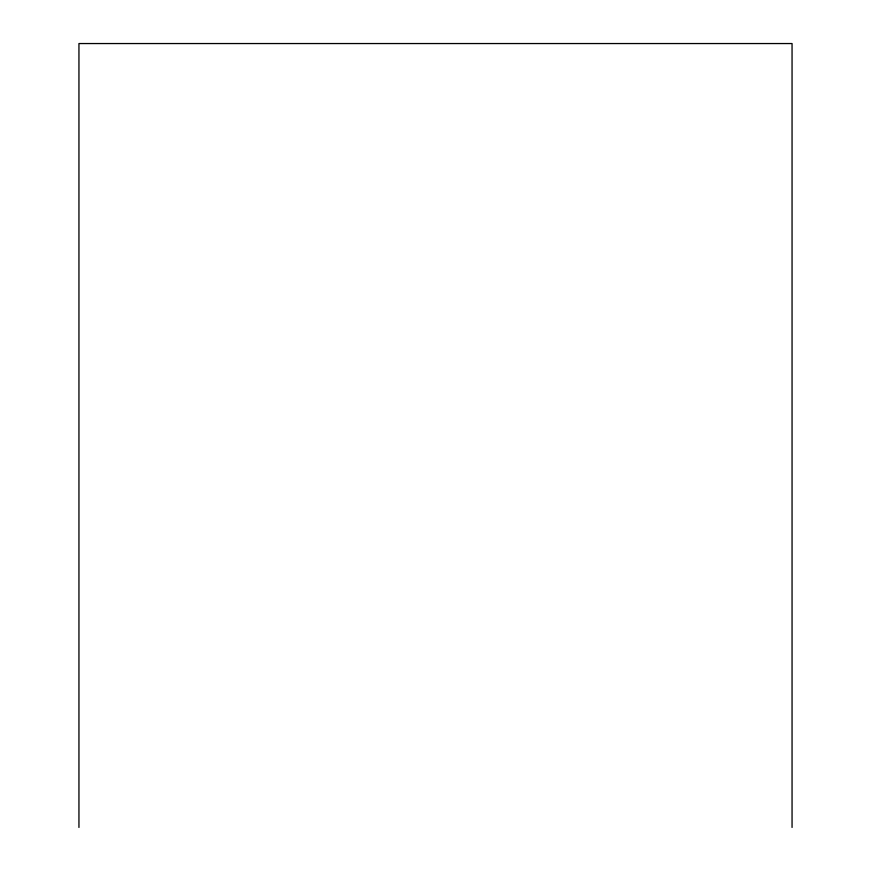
<?xml version="1.0" encoding="UTF-8"?>
<svg xmlns="http://www.w3.org/2000/svg" width="871" height="871" viewBox="0 0 871 871"><rect width="100%" height="100%" fill="white"/><g stroke="black" fill="none" stroke-linecap="round" stroke-linejoin="round"><path stroke-width="1.31" d="M792.055 827.45L792.055 43.55L78.945 43.55L78.945 827.45"/></g></svg>
